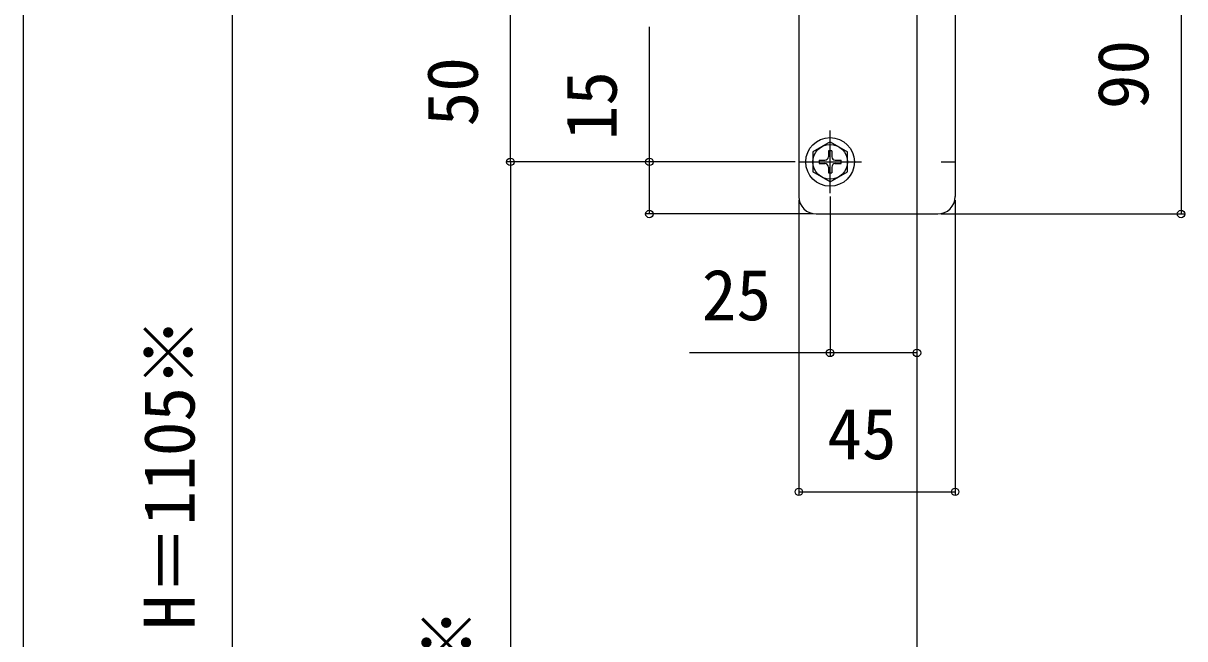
# Model space of a CAD drawing. Units: millimetres, scale not verified. Extents: x -875 to 875, y -1305 to 1298.
# Drawn here: x -875 to -540.7, y 617.5 to 794.7 of the extents above; entities that cross this region are included whole.
import ezdxf
from ezdxf.enums import TextEntityAlignment as Align

# ---------------------------------------------------------------- set-up
doc = ezdxf.new("R2010")
doc.units = ezdxf.units.MM
doc.header["$LTSCALE"] = 8
for name, color, linetype in [('0-4_YKK_12', 2, 'Continuous'), ('0-5_YKK_13', 4, 'Continuous'), ('0-6_YKK_D', 6, 'Continuous'), ('0-7_YKK_ZWAK', 7, 'Continuous')]:
    doc.layers.add(name, color=color, linetype=linetype)
doc.styles.add('ＭＳ ゴシック', font='')
doc.styles.get('ＭＳ ゴシック').set_extended_font_data('MS Gothic')

msp = doc.modelspace()

# ---------------------------------------------------------------- linework, layer by layer
at = {"layer": '0-4_YKK_12'}
msp.add_line((-617.8, 911.8), (-617.8, 307.8), dxfattribs=at)
at = {"layer": '0-5_YKK_13'}
for p, q in [((-651.8, 829.8), (-651.8, 744.8)), ((-606.8, 829.8), (-606.8, 744.8)), ((-642.8, 745.8), (-642.8, 763.8)), ((-642.8, 760.55), (-647.8, 757.663)), ((-642.8, 760.55), (-637.8, 757.663)), ((-647.8, 757.663), (-647.8, 751.937)), ((-643.3, 757.95), (-643.3, 756.3)), ((-642.3, 757.95), (-643.3, 757.95)), ((-642.3, 757.95), (-642.3, 756.3)), ((-637.8, 751.937), (-637.8, 757.663)), ((-651.8, 754.8), (-633.8, 754.8)), ((-651.8, 754.8), (-647.8, 754.8)), ((-645.95, 755.3), (-644.3, 755.3)), ((-645.95, 755.3), (-645.95, 754.3)), ((-645.95, 754.3), (-644.3, 754.3)), ((-643.3, 753.3), (-643.3, 751.65)), ((-642.3, 753.3), (-642.3, 751.65)), ((-641.3, 755.3), (-639.65, 755.3)), ((-641.3, 754.3), (-639.65, 754.3)), ((-639.65, 754.3), (-639.65, 755.3)), ((-610.8, 754.8), (-606.8, 754.8)), ((-642.8, 749.05), (-647.8, 751.937)), ((-643.3, 751.65), (-642.3, 751.65)), ((-642.8, 749.05), (-637.8, 751.937)), ((-617.8, 743.8), (-617.8, 739.8)), ((-646.8, 739.8), (-611.8, 739.8))]:
    msp.add_line(p, q, dxfattribs=at)
for radius in [7, 5]:
    msp.add_circle((-642.8, 754.8), radius, dxfattribs=at)
for centre, radius, start, end in [((-644.3, 756.3), 1, 270, 0), ((-641.3, 756.3), 1, 180, 270), ((-644.3, 753.3), 1, 0, 90), ((-641.3, 753.3), 1, 90, 180), ((-646.8, 744.8), 5, 180, 270), ((-611.8, 744.8), 5, 270, 0)]:
    msp.add_arc(centre, radius, start, end, dxfattribs=at)
at = {"layer": '0-6_YKK_D'}
for p, q in [((-814.8, 492.3), (-814.8, 882.3)), ((-541.8, 829.8), (-541.8, 739.8)), ((-734.8, 754.8), (-734.8, 804.8)), ((-652.8, 754.8), (-735.8, 754.8)), ((-652.8, 754.8), (-735.8, 754.8)), ((-734.8, 754.8), (-734.8, 469.8)), ((-652.8, 754.8), (-695.8, 754.8)), ((-651.8, 743.8), (-651.8, 658.8)), ((-642.8, 744.8), (-642.8, 698.8)), ((-606.8, 743.8), (-606.8, 658.8)), ((-647.8, 739.8), (-695.8, 739.8)), ((-610.8, 739.8), (-540.8, 739.8)), ((-617.8, 729.8), (-617.8, 698.8)), ((-651.8, 659.8), (-606.8, 659.8))]:
    msp.add_line(p, q, dxfattribs=at)
for points in [[(-694.8, 739.8), (-694.8, 754.8), (-694.8, 793.645)], [(-617.8, 699.8), (-642.8, 699.8), (-683.236, 699.8)]]:
    msp.add_lwpolyline(points, dxfattribs=at)
for centre in [(-734.8, 754.8), (-734.8, 754.8), (-694.8, 754.8), (-694.8, 739.8), (-541.8, 739.8), (-642.8, 699.8), (-617.8, 699.8), (-651.8, 659.8), (-606.8, 659.8)]:
    msp.add_circle(centre, 1.075, dxfattribs=at)
at = {"layer": '0-7_YKK_ZWAK'}
msp.add_line((-875, 1245.3), (-875, -1304.7), dxfattribs=at)

# ---------------------------------------------------------------- texts
at = {"layer": '0-6_YKK_D', "style": 'ＭＳ ゴシック'}
for s, p in [('90', (-546.8, 769.97)), ('50', (-739.8, 765.027)), ('15', (-699.8, 761.032)), ('H＝1105※', (-821.277, 620.141)), ('965※', (-741.277, 576.505))]:
    msp.add_text(s, height=14.66, rotation=90, dxfattribs=at).set_placement(p, align=Align.BOTTOM_LEFT)
for s, p in [('25', (-679.714, 704.8)), ('45', (-643.618, 664.8))]:
    msp.add_text(s, height=14.66, dxfattribs=at).set_placement(p, align=Align.BOTTOM_LEFT)

doc.saveas('drawing.dxf')
